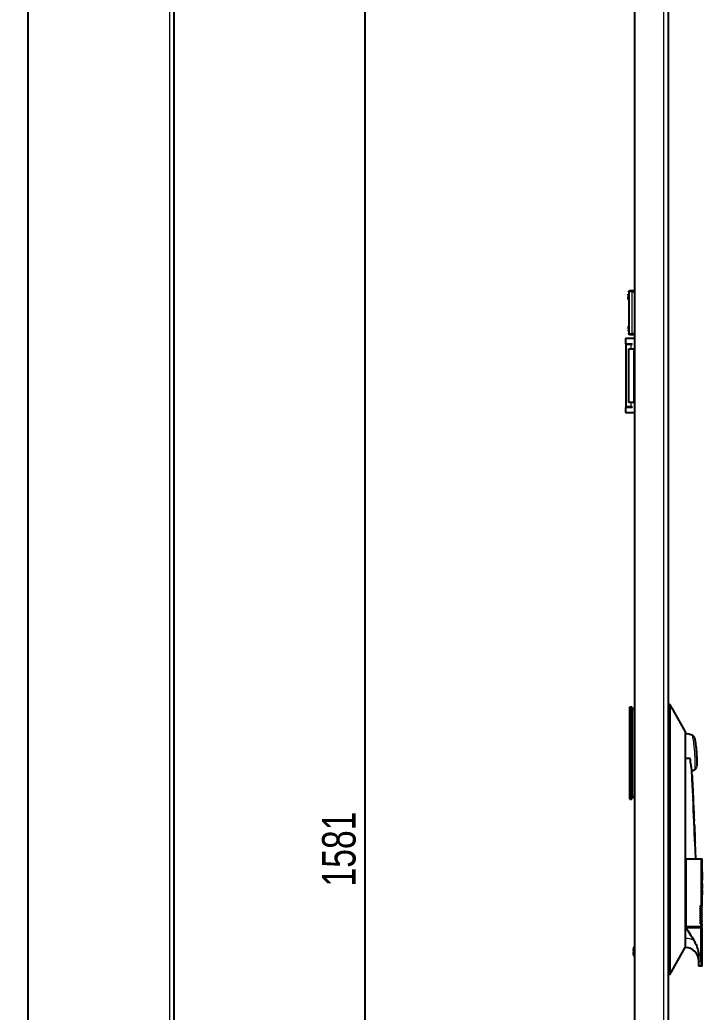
# Model space of a CAD drawing. Header units: millimetres. Extents: x -591 to 1706, y -1269 to 978.
# Drawn here: x 131 to 537, y -205 to 387 of the extents above; entities that cross this region are included whole.
import ezdxf

# ---------------------------------------------------------------- set-up
doc = ezdxf.new("R2010")
doc.units = ezdxf.units.MM
doc.layers.add('FORMAT', color=7, linetype='Continuous')
doc.styles.add('SLDTEXTSTYLE0', font='TXT', dxfattribs={"width": 0.75})
doc.dimstyles.new('SLDDIMSTYLE0', dxfattribs={"dimtxt": 20, "dimasz": 10, "dimexe": 0, "dimexo": 0.0625, "dimgap": 5, "dimtad": 2, "dimdec": 1, "dimrnd": 1e-09, "dimzin": 12, "dimdsep": 46, "dimtxsty": 'SLDTEXTSTYLE0', "dimsah": 1, "dimcen": 0.09, "dimadec": 0, "dimazin": 3, "dimtfac": 1, "dimtofl": 0, "dimtmove": 0, "dimatfit": 3, "dimfxl": 0, "dimfrac": 2, "dimtolj": 1, "dimtzin": 12, "dimarcsym": 0})

# ---------------------------------------------------------------- blocks, each defined once
blk = doc.blocks.new('_D_3')
at = {"layer": 'FORMAT'}
for p, q in [((130.62, 690.36), (337.62, 690.36)), ((336.62, -890.64), (336.62, 690.36)), ((130.62, -890.64), (337.62, -890.64))]:
    blk.add_line(p, q, dxfattribs=at)
for points in [[(336.62, 690.36), (335.08, 680.36), (338.15, 680.36)], [(336.62, -890.64), (338.15, -880.64), (335.08, -880.64)]]:
    blk.add_solid(points, dxfattribs=at)
at = {"layer": 'FORMAT', "insert": (310.83, -129.7), "char_height": 20, "attachment_point": 1, "rotation": 90, "style": 'SLDTEXTSTYLE0'}
blk.add_mtext('1581', dxfattribs=at)

msp = doc.modelspace()

# ---------------------------------------------------------------- linework, layer by layer
at = {"color": 7, "linetype": 'Continuous', "lineweight": 25}
for p, q in [((222.61, -977.64), (222.61, 777.36)), ((497.27, -977.64), (497.27, 777.36)), ((517.27, 774.76), (517.27, -24.15)), ((135.61, -885.64), (135.61, 685.36)), ((493.67, 224.86), (493.67, 199.86)), ((497.27, 225.36), (495.67, 225.36)), ((491.72, 196.36), (491.72, 194.36)), ((497.27, 196.86), (492.22, 196.86)), ((495.67, 199.36), (497.27, 199.36)), ((492.22, 193.86), (495.72, 193.86)), ((492.22, 193.86), (492.22, 193.56)), ((492.22, 156.16), (492.22, 193.56)), ((492.22, 193.56), (495.22, 193.56)), ((493.77, 190.86), (496.77, 190.86)), ((493.77, 158.86), (493.77, 190.86)), ((494.72, 193.86), (494.72, 193.56)), ((495.22, 193.56), (495.72, 193.56)), ((495.72, 193.56), (495.72, 193.86)), ((497.27, 190.86), (496.77, 190.86)), ((491.72, 155.36), (491.72, 153.36)), ((495.22, 156.16), (492.22, 156.16)), ((492.22, 156.16), (492.22, 155.86)), ((495.72, 155.86), (492.22, 155.86)), ((496.77, 158.86), (493.77, 158.86)), ((494.72, 156.16), (494.72, 155.86)), ((495.72, 156.16), (495.22, 156.16)), ((495.72, 155.86), (495.72, 156.16)), ((496.77, 158.86), (497.27, 158.86)), ((492.22, 152.86), (497.27, 152.86)), ((494.37, -24.64), (494.37, -22.64)), ((494.37, -22.64), (495.27, -22.64)), ((495.67, -23.04), (495.67, -24.64)), ((495.67, -23.44), (497.27, -23.44)), ((518.27, -21.14), (517.27, -21.14)), ((527.27, -37.14), (519.35, -23.06)), ((494.37, -75.64), (494.37, -24.64)), ((495.67, -24.64), (495.67, -75.64)), ((517.27, -24.15), (517.27, -26.64)), ((517.27, -26.64), (517.27, -176.64)), ((518.27, -26.64), (518.27, -176.64)), ((527.27, -37.14), (527.27, -42.61)), ((527.27, -42.61), (527.27, -50.14)), ((527.27, -50.14), (527.27, -153.14)), ((534.21, -58.21), (534.22, -58.02)), ((531.79, -69.82), (531.39, -60.63)), ((531.51, -63.84), (531.46, -63.47)), ((531.52, -63.84), (531.47, -63.47)), ((531.47, -63.47), (531.59, -66.63)), ((531.52, -64.14), (531.51, -63.84)), ((531.52, -63.84), (531.51, -63.84)), ((531.53, -64.14), (531.52, -63.84)), ((531.53, -64.14), (531.52, -64.14)), ((531.88, -71.9), (531.78, -69.82)), ((531.79, -69.83), (531.78, -69.83)), ((494.37, -77.64), (494.37, -75.64)), ((495.67, -75.64), (495.67, -77.24)), ((497.27, -76.84), (495.67, -76.84)), ((532.06, -75.81), (531.83, -72.02)), ((532.04, -75.42), (531.9, -72.32)), ((531.9, -73.71), (532.14, -77.7)), ((532.03, -75.42), (532.06, -75.81)), ((532.1, -77.07), (532.05, -75.81)), ((532.06, -75.81), (532.05, -75.81)), ((494.37, -77.64), (495.27, -77.64)), ((532.08, -77.7), (532.07, -77.7)), ((532.14, -77.7), (532.08, -77.7)), ((532.23, -79.93), (532.13, -77.7)), ((532.17, -79.93), (532.17, -79.92)), ((532.17, -79.93), (532.17, -79.93)), ((532.29, -81.19), (532.24, -79.92)), ((532.28, -81.2), (532.28, -81.19)), ((532.39, -83.65), (532.3, -81.51)), ((532.4, -83.65), (532.39, -83.65)), ((532.6, -88.2), (532.4, -83.62)), ((532.45, -85.67), (532.49, -86.64)), ((532.46, -85.67), (532.5, -86.64)), ((532.57, -88.2), (532.56, -88.2)), ((532.69, -90.56), (532.59, -88.19)), ((532.64, -90.56), (532.64, -90.56)), ((532.81, -93.03), (532.7, -90.56)), ((532.76, -92.27), (532.77, -92.27)), ((532.77, -92.27), (532.78, -92.27)), ((532.8, -92.79), (532.79, -92.65)), ((532.82, -93.19), (532.8, -92.91)), ((532.84, -94.5), (532.82, -94.5)), ((532.85, -94.5), (532.83, -94.5)), ((532.89, -94.96), (532.84, -93.72)), ((532.87, -95.29), (532.84, -94.5)), ((532.88, -95.29), (532.85, -94.5)), ((532.87, -94.47), (532.92, -95.57)), ((532.86, -95.29), (532.85, -95.29)), ((532.86, -95.29), (532.88, -95.29)), ((532.91, -95.27), (532.89, -94.96)), ((532.95, -96.17), (532.91, -95.38)), ((533, -97.41), (532.95, -96.17)), ((533.04, -98.21), (533.02, -97.94)), ((533.05, -98.46), (533.04, -98.33)), ((533.18, -101.53), (533.06, -98.86)), ((533.06, -98.93), (533.06, -98.93)), ((533.07, -98.93), (533.07, -98.93)), ((533.18, -102.99), (533.12, -101.55)), ((533.14, -101.53), (533.13, -101.53)), ((533.26, -103.64), (533.17, -101.53)), ((533.69, -113.14), (533.27, -103.64)), ((527.27, -113.14), (527.48, -113.14)), ((527.48, -113.14), (527.72, -113.14)), ((527.72, -113.14), (527.72, -153.64)), ((527.72, -113.14), (536.83, -113.14)), ((536.83, -113.14), (536.83, -141.14)), ((536.83, -113.14), (537.48, -113.14)), ((537.23, -118.14), (537.48, -118.14)), ((537.23, -118.14), (537.23, -127.9)), ((537.47, -120.1), (537.47, -118.14)), ((537.48, -118.14), (537.48, -113.14)), ((537.35, -120.1), (537.35, -125.95)), ((537.36, -120.1), (537.35, -120.1)), ((537.36, -120.1), (537.36, -125.95)), ((537.36, -120.1), (537.48, -120.1)), ((537.48, -121.07), (537.41, -121.07)), ((537.41, -121.07), (537.41, -125.95)), ((537.46, -123.02), (537.46, -125.95)), ((537.47, -123.02), (537.46, -123.02)), ((537.47, -123.02), (537.47, -121.07)), ((537.47, -123.02), (537.47, -125.95)), ((537.47, -123.02), (537.48, -123.02)), ((537.48, -121.07), (537.48, -120.1)), ((537.48, -125.95), (537.48, -123.02)), ((537.41, -127.9), (537.23, -127.9)), ((537.36, -125.95), (537.35, -125.95)), ((537.41, -125.95), (537.36, -125.95)), ((537.41, -127.9), (537.41, -130.83)), ((537.47, -125.95), (537.46, -125.95)), ((537.46, -127.9), (537.46, -128.88)), ((537.47, -127.9), (537.46, -127.9)), ((537.47, -128.88), (537.46, -128.88)), ((537.47, -127.9), (537.47, -125.95)), ((537.48, -125.95), (537.47, -125.95)), ((537.47, -127.9), (537.47, -128.88)), ((537.47, -127.9), (537.48, -127.9)), ((537.47, -130.83), (537.47, -128.88)), ((537.48, -128.88), (537.47, -128.88)), ((537.48, -128.88), (537.48, -127.9)), ((537.37, -131.71), (537.23, -131.71)), ((537.23, -131.71), (537.23, -134.68)), ((537.23, -134.68), (537.3, -134.68)), ((537.29, -132.2), (537.29, -133)), ((537.3, -132.2), (537.29, -132.2)), ((537.3, -133), (537.29, -133)), ((537.29, -133.5), (537.29, -134.68)), ((537.3, -133.5), (537.29, -133.5)), ((537.3, -132.2), (537.3, -133)), ((537.3, -132.2), (537.36, -132.2)), ((537.36, -133), (537.3, -133)), ((537.3, -133.5), (537.3, -134.68)), ((537.3, -133.5), (537.35, -133.5)), ((537.38, -134.68), (537.4, -134.68)), ((537.4, -133.24), (537.39, -133.24)), ((537.39, -134.68), (537.43, -134.68)), ((537.48, -130.83), (537.41, -130.83)), ((537.43, -132.54), (537.42, -132.54)), ((537.43, -133.88), (537.42, -133.88)), ((537.42, -134.24), (537.42, -134.25)), ((537.43, -134.24), (537.42, -134.24)), ((537.43, -134.25), (537.42, -134.25)), ((537.42, -134.58), (537.42, -134.68)), ((537.43, -134.58), (537.42, -134.58)), ((537.43, -134.24), (537.43, -134.25)), ((537.43, -134.58), (537.43, -134.68)), ((537.47, -131.71), (537.44, -134.68)), ((537.44, -134.68), (537.47, -134.68)), ((537.46, -133.57), (537.47, -132.3)), ((537.47, -133.57), (537.46, -133.57)), ((537.46, -134.68), (537.46, -134.07)), ((537.47, -134.07), (537.46, -134.07)), ((537.48, -131.71), (537.47, -131.71)), ((537.48, -132.3), (537.47, -132.3)), ((537.47, -133.57), (537.48, -132.3)), ((537.47, -134.07), (537.47, -133.25)), ((537.47, -133.57), (537.48, -133.57)), ((537.47, -134.07), (537.48, -134.07)), ((537.47, -134.68), (537.47, -134.07)), ((537.48, -131.71), (537.48, -130.83)), ((537.48, -132.33), (537.48, -131.71)), ((537.48, -132.3), (537.48, -133.57)), ((537.48, -141.14), (537.48, -134.07)), ((536.29, -141.24), (536.72, -141.24)), ((537.38, -141.24), (536.72, -141.24)), ((537.48, -142.54), (536.98, -141.24)), ((536.29, -142.64), (536.72, -142.64)), ((536.29, -144.04), (536.72, -144.04)), ((536.29, -145.44), (536.72, -145.44)), ((536.29, -146.84), (536.72, -146.84)), ((537.38, -142.64), (536.72, -142.64)), ((537.38, -144.04), (536.72, -144.04)), ((537.38, -145.44), (536.72, -145.44)), ((537.38, -146.84), (536.72, -146.84)), ((537.48, -142.54), (536.83, -142.54)), ((537.48, -143.94), (536.83, -143.94)), ((537.48, -145.34), (536.83, -145.34)), ((537.48, -146.74), (536.83, -146.74)), ((537.48, -143.94), (536.98, -142.64)), ((537.48, -145.34), (536.98, -144.04)), ((537.48, -146.74), (536.98, -145.44)), ((537.48, -148.14), (536.98, -146.84)), ((527.27, -153.14), (527.27, -154.14)), ((527.27, -153.64), (527.48, -153.64)), ((527.48, -153.64), (527.72, -153.64)), ((527.72, -153.64), (536.83, -153.64)), ((535.48, -154.14), (535.46, -153.64)), ((536.29, -148.24), (536.72, -148.24)), ((536.29, -149.64), (536.72, -149.64)), ((536.29, -151.04), (536.72, -151.04)), ((537.38, -148.24), (536.72, -148.24)), ((537.38, -149.64), (536.72, -149.64)), ((537.38, -151.04), (536.72, -151.04)), ((537.48, -148.14), (536.83, -148.14)), ((537.48, -149.54), (536.83, -149.54)), ((537.48, -150.94), (536.83, -150.94)), ((537.48, -152.34), (536.83, -152.34)), ((536.83, -152.35), (536.83, -153.64)), ((536.83, -153.64), (537.48, -153.64)), ((537.48, -149.54), (536.98, -148.24)), ((537.48, -150.94), (536.98, -149.64)), ((537.48, -152.34), (536.98, -151.04)), ((537.48, -153.64), (537.48, -152.34)), ((527.48, -154.14), (527.27, -154.14)), ((527.48, -154.14), (527.72, -154.14)), ((527.72, -154.14), (536.83, -154.14)), ((536.83, -174.14), (536.83, -154.14)), ((536.83, -154.14), (537.48, -154.14)), ((537.48, -177.14), (537.48, -154.14)), ((527.27, -160.67), (527.27, -166.14)), ((496.25, -167.86), (496.56, -167.95)), ((496.56, -169.04), (496.25, -169.12)), ((496.56, -166.5), (496.56, -166.57)), ((496.56, -167.95), (496.56, -169.04)), ((496.56, -170.41), (496.56, -170.49)), ((519.35, -180.23), (527.27, -166.14)), ((527.27, -166.14), (527.48, -166.14)), ((535.48, -174.14), (535.48, -171.06)), ((517.27, -176.64), (517.27, -179.14)), ((537.2, -177.14), (535.48, -177.14)), ((537.48, -177.14), (537.2, -177.14)), ((517.27, -179.14), (517.27, -975.04)), ((518.27, -182.14), (517.27, -182.14))]:
    msp.add_line(p, q, dxfattribs=at)
at = {"color": 8, "linetype": 'Continuous', "lineweight": 18}
for p, q in [((514.67, -977.64), (514.67, 777.36)), ((220.01, -975.04), (220.01, 774.76)), ((495.67, 224.86), (497.27, 224.86)), ((495.67, 199.86), (495.67, 224.86)), ((497.27, 199.86), (495.67, 199.86)), ((495.22, 193.56), (495.22, 193.86)), ((495.22, 190.86), (495.22, 193.56)), ((496.77, 158.86), (496.77, 190.86)), ((495.22, 156.16), (495.22, 158.86)), ((495.22, 155.86), (495.22, 156.16)), ((495.27, -24.64), (495.27, -22.64)), ((494.37, -24.64), (495.27, -24.64)), ((495.27, -24.64), (495.67, -24.64)), ((495.27, -75.64), (495.27, -24.64)), ((497.27, -24.44), (495.67, -24.44)), ((518.27, -26.64), (517.27, -26.64)), ((494.37, -75.64), (495.27, -75.64)), ((495.27, -77.64), (495.27, -75.64)), ((495.27, -75.64), (495.67, -75.64)), ((495.67, -75.84), (497.27, -75.84)), ((532.46, -85.67), (532.45, -85.67)), ((532.5, -86.64), (532.49, -86.64)), ((527.48, -113.14), (527.48, -153.64)), ((536.83, -141.14), (537.48, -141.14)), ((527.48, -160.67), (527.27, -160.67)), ((527.48, -166.14), (527.48, -160.67)), ((518.27, -176.64), (517.27, -176.64)), ((535.48, -174.14), (536.83, -174.14))]:
    msp.add_line(p, q, dxfattribs=at)
at = {"color": 7, "linetype": 'Continuous', "lineweight": 25, "flags": 128}
for points in [[(531.83, -72.02), (531.87, -72.97), (531.9, -73.71)], [(532.08, -77.7), (532.13, -78.95), (532.17, -79.93)], [(532.45, -86.33), (532.56, -88.7), (532.64, -90.56)], [(532.49, -86.64), (532.53, -87.51), (532.56, -88.2)], [(532.5, -86.64), (532.54, -87.51), (532.57, -88.2)], [(532.84, -95.15), (533.03, -99.54), (533.18, -102.99)], [(533.13, -101.53), (532.97, -98.03), (532.85, -95.29)], [(533.14, -101.53), (532.98, -98.03), (532.86, -95.29)], [(537.39, -133.98), (537.39, -134.15), (537.39, -134.29)], [(537.42, -134.24), (537.42, -134.04), (537.42, -133.88)], [(537.43, -134.24), (537.43, -134.04), (537.43, -133.88)]]:
    msp.add_lwpolyline(points, dxfattribs=at)
at = {"color": 7, "linetype": 'Continuous', "lineweight": 25}
for centre, radius, start, end in [((492.22, 196.36), 0.5, 90, 180), ((492.22, 194.36), 0.5, 180, 270), ((492.22, 155.36), 0.5, 90, 180), ((492.22, 153.36), 0.5, 180, 270), ((495.27, -23.04), 0.4, 0, 90), ((527.27, -50.14), 11.4, 66.37549, 90), ((527.27, -50.14), 11.4, 291.36213, 301.71629), ((495.27, -77.24), 0.4, 270, 0), ((537.38, -141.14), 0.1, 270, 0), ((537.38, -142.54), 0.1, 270, 0), ((537.38, -143.94), 0.1, 270, 0), ((537.38, -145.34), 0.1, 270, 0), ((537.38, -146.74), 0.1, 270, 0), ((537.38, -148.14), 0.1, 270, 0), ((537.38, -149.54), 0.1, 270, 0), ((537.38, -150.94), 0.1, 270, 0), ((501.52, -168.49), 5.35, 142.60007, 158.09132), ((501.66, -168.49), 5.45, 159.42245, 173.41237), ((501.66, -168.5), 5.45, 186.58763, 200.57755), ((501.52, -168.49), 5.35, 201.90868, 217.39993), ((527.48, -174.14), 8, 0, 90)]:
    msp.add_arc(centre, radius, start, end, dxfattribs=at)
at = {"color": 8, "linetype": 'Continuous', "lineweight": 18}
msp.add_arc((527.63, -172.74), 12.07, 66.28954, 90.71323, dxfattribs=at)
at = {"color": 7, "linetype": 'Continuous', "lineweight": 25}
for points in [[(493.67, 224.86), (493.68, 224.92), (493.69, 225.05), (493.81, 225.22), (493.98, 225.33), (494.11, 225.35), (494.17, 225.36)], [(495.67, 225.36), (495.48, 225.36), (495.08, 225.36), (494.59, 225.36), (494.24, 225.36), (494.19, 225.36), (494.17, 225.36)], [(494.17, 199.36), (494.11, 199.36), (493.98, 199.38), (493.81, 199.49), (493.69, 199.66), (493.68, 199.79), (493.67, 199.86)], [(494.17, 199.36), (494.19, 199.36), (494.24, 199.36), (494.59, 199.36), (495.08, 199.36), (495.48, 199.36), (495.67, 199.36)]]:
    msp.add_open_spline(points, degree=3, dxfattribs=at)
at = {"color": 8, "linetype": 'Continuous', "lineweight": 18}
for points in [[(495.67, 224.86), (495.41, 224.86), (494.89, 224.86), (494.23, 224.86), (493.76, 224.86), (493.7, 224.86), (493.67, 224.86)], [(495.67, 225.36), (495.67, 225.35), (495.67, 225.33), (495.67, 225.22), (495.67, 225.05), (495.67, 224.92), (495.67, 224.86)], [(493.67, 199.86), (493.7, 199.86), (493.76, 199.86), (494.23, 199.86), (494.89, 199.86), (495.41, 199.86), (495.67, 199.86)], [(495.67, 199.86), (495.67, 199.79), (495.67, 199.66), (495.67, 199.49), (495.67, 199.38), (495.67, 199.36), (495.67, 199.36)]]:
    msp.add_open_spline(points, degree=3, dxfattribs=at)
at = {"color": 7, "linetype": 'Continuous', "lineweight": 25}
for points, knots in [([(493.37, 222.86), (493.37, 222.91), (493.37, 223), (493.37, 223.09), (493.37, 223.18), (493.37, 223.31), (493.37, 223.34), (493.37, 223.36)], [0, 0, 0, 0, 0.1246927, 0.1871822, 0.2497734, 0.5000394, 1, 1, 1, 1]), ([(493.37, 222.65), (493.37, 222.65), (493.37, 222.65), (493.37, 222.66), (493.37, 222.68), (493.37, 222.7), (493.37, 222.74), (493.37, 222.78), (493.37, 222.82), (493.37, 222.85), (493.37, 222.86)], [0, 0, 0, 0, 0.128825, 0.180169, 0.243397, 0.36986, 0.499864, 0.749649, 0.843476, 1, 1, 1, 1]), ([(493.37, 221.14), (493.37, 221.22), (493.37, 221.38), (493.37, 221.59), (493.37, 221.77), (493.37, 221.94), (493.37, 222.04), (493.37, 222.06), (493.37, 222.06)], [0, 0, 0, 0, 0.125049, 0.249886, 0.370856, 0.49982, 0.749609, 1, 1, 1, 1]), ([(493.37, 220.3), (493.37, 220.3), (493.37, 220.32), (493.37, 220.4), (493.37, 220.5), (493.37, 220.63), (493.37, 220.84), (493.37, 221.02), (493.37, 221.14)], [0, 0, 0, 0, 0.25007, 0.379181, 0.500499, 0.62417, 0.750842, 1, 1, 1, 1]), ([(493.37, 204.41), (493.37, 204.41), (493.37, 204.4), (493.37, 204.31), (493.37, 204.21), (493.37, 204.08), (493.37, 203.87), (493.37, 203.69), (493.37, 203.57)], [0, 0, 0, 0, 0.25007, 0.379559, 0.500499, 0.624556, 0.750843, 1, 1, 1, 1]), ([(493.37, 203.57), (493.37, 203.53), (493.37, 203.45), (493.37, 203.3), (493.37, 203.12), (493.37, 202.94), (493.37, 202.77), (493.37, 202.67), (493.37, 202.66), (493.37, 202.65)], [0, 0, 0, 0, 0.062637, 0.125278, 0.250072, 0.374841, 0.499994, 0.749696, 1, 1, 1, 1]), ([(493.37, 202.06), (493.37, 202.06), (493.37, 202.06), (493.37, 202.05), (493.37, 202.03), (493.37, 202.01), (493.37, 201.95), (493.37, 201.9), (493.37, 201.85)], [0, 0, 0, 0, 0.13107, 0.182437, 0.243796, 0.371388, 0.500442, 1, 1, 1, 1]), ([(493.37, 201.85), (493.37, 201.83), (493.37, 201.77), (493.37, 201.69), (493.37, 201.63), (493.37, 201.54), (493.37, 201.41), (493.37, 201.38), (493.37, 201.36)], [0, 0, 0, 0, 0.062686, 0.125173, 0.187628, 0.250185, 0.500314, 1, 1, 1, 1]), ([(518.27, -21.14), (518.27, -21.2), (518.27, -21.33), (518.27, -22.27), (518.27, -23.67), (518.27, -25.22), (518.27, -26.24), (518.27, -26.64)], [0, 0, 0, 0, 0.214694, 0.429388, 0.644082, 0.858775, 1, 1, 1, 1]), ([(519.35, -23.06), (519.16, -22.76), (518.8, -22.18), (518.45, -21.47), (518.28, -21.14)], [0, 0, 0, 0, 0.525323, 1, 1, 1, 1]), ([(532.9, -40.91), (532.88, -40.84), (532.82, -40.67), (532.64, -40.36), (532.33, -39.98), (532.02, -39.81), (531.85, -39.72)], [0, 0, 0, 0, 0.124152, 0.341643, 0.649974, 1, 1, 1, 1]), ([(532.98, -41.25), (532.97, -41.22), (532.96, -41.13), (533.05, -41.63), (533.25, -42.82), (533.59, -45.05), (533.9, -47.8), (534.14, -50.75), (534.25, -53.54), (534.27, -55.86), (534.24, -57.49), (534.21, -58.15), (534.21, -58.19), (534.21, -58.21)], [0, 0, 0, 0, 0.030403, 0.098769, 0.206023, 0.316924, 0.429796, 0.54227, 0.652144, 0.75822, 0.860909, 0.962167, 1, 1, 1, 1]), ([(531.37, -60.63), (531.37, -60.63), (531.38, -60.66), (531.13, -59.3), (530.81, -57.1), (530.52, -55.03), (530.45, -53.81), (530.21, -53.43), (530.14, -53.38), (530.08, -53.36), (529.95, -53.38), (529.51, -53.45), (528.58, -53.47), (527.77, -53.27), (527.29, -53.14)], [0, 0, 0, 0, 0.142012, 0.367407, 0.591524, 0.739403, 0.813293, 0.820175, 0.825597, 0.829287, 0.833027, 0.848744, 0.911869, 1, 1, 1, 1]), ([(533.27, -59.82), (533.35, -59.77), (533.57, -59.64), (533.82, -59.35), (534.03, -59.01), (534.13, -58.73), (534.17, -58.56), (534.18, -58.5)], [0, 0, 0, 0, 0.1747015, 0.4583416, 0.6963812, 0.8885007, 1, 1, 1, 1]), ([(531.62, -66.57), (531.6, -66.13), (531.56, -65.25), (531.54, -64.51), (531.53, -64.14)], [0, 0, 0, 0, 0.500963, 1, 1, 1, 1]), ([(531.59, -66.63), (531.62, -67.22), (531.67, -68.4), (531.76, -70.1), (531.84, -71.42), (531.89, -72.07), (531.9, -72.3), (531.9, -72.32), (531.9, -72.33)], [0, 0, 0, 0, 0.250282, 0.499393, 0.748791, 0.874699, 0.937286, 1, 1, 1, 1]), ([(531.79, -69.83), (531.79, -69.81), (531.79, -69.78), (531.78, -69.52), (531.75, -69.16), (531.72, -68.57), (531.67, -67.7), (531.63, -66.94), (531.62, -66.57)], [0, 0, 0, 0, 0.124416, 0.248357, 0.373982, 0.500169, 0.7494, 1, 1, 1, 1]), ([(532.29, -81.22), (532.29, -81.18), (532.29, -81.1), (532.29, -81.43), (532.3, -82.02), (532.32, -82.54), (532.32, -82.8)], [0, 0, 0, 0, 0.248736, 0.498686, 0.748107, 1, 1, 1, 1]), ([(532.32, -82.8), (532.33, -83.07), (532.35, -83.62), (532.39, -84.82), (532.43, -85.73), (532.45, -86.33)], [0, 0, 0, 0, 0.249362, 0.499672, 1, 1, 1, 1]), ([(532.39, -83.65), (532.39, -83.65), (532.39, -83.67), (532.39, -83.85), (532.39, -84.09), (532.4, -84.44), (532.42, -84.97), (532.44, -85.39), (532.45, -85.67)], [0, 0, 0, 0, 0.249432, 0.37514, 0.499356, 0.623458, 0.749245, 1, 1, 1, 1]), ([(532.4, -83.65), (532.4, -83.65), (532.4, -83.67), (532.4, -83.85), (532.4, -84.09), (532.41, -84.44), (532.43, -84.97), (532.45, -85.39), (532.46, -85.67)], [0, 0, 0, 0, 0.249432, 0.37514, 0.499356, 0.623458, 0.749245, 1, 1, 1, 1]), ([(532.79, -92.65), (532.79, -92.71), (532.8, -92.83), (532.81, -93.25), (532.83, -93.88), (532.86, -94.71), (532.89, -95.28), (532.9, -95.57)], [0, 0, 0, 0, 0.1246, 0.248977, 0.500405, 0.749333, 1, 1, 1, 1]), ([(532.91, -95.57), (532.89, -95.05), (532.86, -94.27), (532.82, -93.31), (532.81, -92.96), (532.8, -92.79)], [0, 0, 0, 0, 0.4989654, 0.749922, 1, 1, 1, 1]), ([(532.92, -95.57), (532.9, -95.14), (532.87, -94.51), (532.84, -93.71), (532.82, -93.37), (532.82, -93.19)], [0, 0, 0, 0, 0.50146, 0.750257, 1, 1, 1, 1]), ([(532.83, -94.5), (532.83, -94.51), (532.83, -94.53), (532.83, -94.68), (532.83, -94.85), (532.83, -95.02), (532.84, -95.1), (532.84, -95.15)], [0, 0, 0, 0, 0.249445, 0.498999, 0.74851, 0.873859, 1, 1, 1, 1]), ([(532.9, -95.57), (532.91, -95.85), (532.94, -96.41), (532.98, -97.22), (533.01, -97.85), (533.04, -98.26), (533.04, -98.4), (533.05, -98.46)], [0, 0, 0, 0, 0.2487307, 0.4973773, 0.750528, 0.8752331, 1, 1, 1, 1]), ([(533.04, -98.33), (533.03, -98.15), (533.02, -97.81), (532.97, -96.85), (532.93, -96.08), (532.91, -95.57)], [0, 0, 0, 0, 0.249575, 0.500842, 1, 1, 1, 1]), ([(532.92, -95.57), (532.94, -95.95), (532.96, -96.42), (532.98, -96.84), (532.98, -96.93)], [0, 0, 0, 0, 0.802786, 1, 1, 1, 1]), ([(533.02, -97.94), (533.02, -97.76), (533, -97.42), (532.97, -96.62), (532.94, -95.99), (532.92, -95.57)], [0, 0, 0, 0, 0.250895, 0.500775, 1, 1, 1, 1]), ([(533.05, -98.5), (533.05, -98.56), (533.06, -98.75), (533.06, -98.86), (533.07, -98.93)], [0, 0, 0, 0, 0.3349706, 1, 1, 1, 1]), ([(533.18, -102.99), (533.18, -103.04), (533.19, -103.12), (533.2, -103.29), (533.21, -103.47), (533.22, -103.61), (533.23, -103.63), (533.23, -103.64)], [0, 0, 0, 0, 0.125388, 0.250591, 0.500192, 0.749805, 1, 1, 1, 1]), ([(537.35, -133.5), (537.36, -133.5), (537.37, -133.5), (537.38, -133.56), (537.38, -133.63), (537.39, -133.73), (537.39, -133.85), (537.39, -133.94), (537.39, -133.98)], [0, 0, 0, 0, 0.362307, 0.499762, 0.603895, 0.707751, 0.888159, 1, 1, 1, 1]), ([(537.42, -132.54), (537.42, -132.46), (537.42, -132.31), (537.42, -132.1), (537.41, -131.94), (537.39, -131.73), (537.37, -131.72), (537.36, -131.71)], [0, 0, 0, 0, 0.125885, 0.250002, 0.375256, 0.501237, 1, 1, 1, 1]), ([(537.36, -132.2), (537.37, -132.21), (537.38, -132.21), (537.39, -132.32), (537.39, -132.41), (537.39, -132.5), (537.39, -132.57), (537.39, -132.6)], [0, 0, 0, 0, 0.464779, 0.639498, 0.766783, 0.894486, 1, 1, 1, 1]), ([(537.39, -132.6), (537.39, -132.64), (537.39, -132.72), (537.39, -132.82), (537.39, -132.91), (537.38, -132.99), (537.37, -133), (537.36, -133)], [0, 0, 0, 0, 0.144848, 0.259554, 0.374146, 0.548842, 1, 1, 1, 1]), ([(537.43, -132.54), (537.43, -132.45), (537.43, -132.29), (537.42, -132.08), (537.42, -131.91), (537.4, -131.73), (537.38, -131.71), (537.37, -131.71)], [0, 0, 0, 0, 0.149141, 0.264134, 0.378852, 0.560232, 1, 1, 1, 1]), ([(537.39, -133.24), (537.4, -133.21), (537.41, -133.17), (537.41, -133.05), (537.42, -132.91), (537.42, -132.76), (537.42, -132.63), (537.42, -132.54)], [0, 0, 0, 0, 0.249783, 0.499064, 0.624235, 0.749653, 1, 1, 1, 1]), ([(537.42, -133.88), (537.42, -133.81), (537.41, -133.69), (537.41, -133.55), (537.41, -133.45), (537.41, -133.37), (537.4, -133.29), (537.4, -133.26), (537.39, -133.24)], [0, 0, 0, 0, 0.250367, 0.375745, 0.500635, 0.625633, 0.750126, 1, 1, 1, 1]), ([(537.39, -134.29), (537.39, -134.33), (537.39, -134.4), (537.39, -134.52), (537.39, -134.62), (537.39, -134.67), (537.39, -134.68)], [0, 0, 0, 0, 0.2561394, 0.5126978, 0.9190221, 1, 1, 1, 1]), ([(537.4, -133.24), (537.41, -133.2), (537.42, -133.15), (537.42, -132.98), (537.43, -132.79), (537.43, -132.64), (537.43, -132.55), (537.43, -132.54)], [0, 0, 0, 0, 0.331473, 0.546481, 0.762526, 0.960277, 1, 1, 1, 1]), ([(537.43, -133.88), (537.43, -133.78), (537.42, -133.62), (537.42, -133.43), (537.41, -133.3), (537.41, -133.26), (537.4, -133.24)], [0, 0, 0, 0, 0.336422, 0.52346, 0.710673, 1, 1, 1, 1]), ([(537.42, -134.58), (537.42, -134.58), (537.42, -134.56), (537.42, -134.52), (537.42, -134.42), (537.42, -134.32), (537.42, -134.25)], [0, 0, 0, 0, 0.1253633, 0.2500316, 0.4996752, 1, 1, 1, 1]), ([(537.43, -134.58), (537.43, -134.57), (537.43, -134.55), (537.43, -134.47), (537.43, -134.37), (537.43, -134.29), (537.43, -134.25)], [0, 0, 0, 0, 0.20263, 0.420406, 0.728008, 1, 1, 1, 1]), ([(536.82, -142.54), (536.73, -142.33), (536.6, -142), (536.42, -141.57), (536.33, -141.35), (536.29, -141.24)], [0, 0, 0, 0, 0.499993, 0.749996, 1, 1, 1, 1]), ([(536.72, -141.24), (536.73, -141.24), (536.76, -141.24), (536.8, -141.21), (536.82, -141.18), (536.82, -141.16), (536.83, -141.15), (536.83, -141.14)], [0, 0, 0, 0, 0.295691, 0.568687, 0.759853, 0.951912, 1, 1, 1, 1]), ([(536.82, -143.94), (536.73, -143.73), (536.6, -143.4), (536.42, -142.97), (536.33, -142.75), (536.29, -142.64)], [0, 0, 0, 0, 0.499993, 0.749996, 1, 1, 1, 1]), ([(536.82, -145.34), (536.73, -145.13), (536.6, -144.8), (536.42, -144.37), (536.33, -144.15), (536.29, -144.04)], [0, 0, 0, 0, 0.499993, 0.749996, 1, 1, 1, 1]), ([(536.82, -146.74), (536.73, -146.53), (536.6, -146.2), (536.42, -145.77), (536.33, -145.55), (536.29, -145.44)], [0, 0, 0, 0, 0.499993, 0.749996, 1, 1, 1, 1]), ([(536.82, -148.14), (536.73, -147.93), (536.6, -147.6), (536.42, -147.17), (536.33, -146.95), (536.29, -146.84)], [0, 0, 0, 0, 0.4999933, 0.7499958, 1, 1, 1, 1]), ([(536.72, -142.64), (536.73, -142.64), (536.76, -142.64), (536.8, -142.61), (536.82, -142.58), (536.82, -142.56), (536.83, -142.55), (536.83, -142.54)], [0, 0, 0, 0, 0.295691, 0.568687, 0.759853, 0.951912, 1, 1, 1, 1]), ([(536.72, -144.04), (536.73, -144.04), (536.76, -144.04), (536.8, -144.01), (536.82, -143.98), (536.82, -143.96), (536.83, -143.95), (536.83, -143.94)], [0, 0, 0, 0, 0.2956914, 0.5686867, 0.7598531, 0.9519121, 1, 1, 1, 1]), ([(536.72, -145.44), (536.73, -145.44), (536.76, -145.44), (536.8, -145.41), (536.82, -145.38), (536.82, -145.36), (536.83, -145.35), (536.83, -145.34)], [0, 0, 0, 0, 0.2956914, 0.5686867, 0.7598531, 0.9519121, 1, 1, 1, 1]), ([(536.72, -146.84), (536.73, -146.84), (536.76, -146.84), (536.8, -146.81), (536.82, -146.78), (536.82, -146.76), (536.83, -146.75), (536.83, -146.74)], [0, 0, 0, 0, 0.295691, 0.568687, 0.759853, 0.951912, 1, 1, 1, 1]), ([(536.82, -149.54), (536.73, -149.33), (536.6, -149), (536.42, -148.57), (536.33, -148.35), (536.29, -148.24)], [0, 0, 0, 0, 0.499993, 0.749996, 1, 1, 1, 1]), ([(536.82, -150.94), (536.73, -150.73), (536.6, -150.4), (536.42, -149.97), (536.33, -149.75), (536.29, -149.64)], [0, 0, 0, 0, 0.499993, 0.749996, 1, 1, 1, 1]), ([(536.82, -152.34), (536.73, -152.13), (536.6, -151.8), (536.42, -151.37), (536.33, -151.15), (536.29, -151.04)], [0, 0, 0, 0, 0.499993, 0.749996, 1, 1, 1, 1]), ([(536.72, -148.24), (536.73, -148.24), (536.76, -148.24), (536.8, -148.21), (536.82, -148.18), (536.82, -148.16), (536.83, -148.15), (536.83, -148.14)], [0, 0, 0, 0, 0.295691, 0.568687, 0.759853, 0.951912, 1, 1, 1, 1]), ([(536.72, -149.64), (536.73, -149.64), (536.76, -149.64), (536.8, -149.61), (536.82, -149.58), (536.82, -149.56), (536.83, -149.55), (536.83, -149.54)], [0, 0, 0, 0, 0.295691, 0.568687, 0.759853, 0.951912, 1, 1, 1, 1]), ([(536.72, -151.04), (536.73, -151.04), (536.76, -151.04), (536.8, -151.01), (536.82, -150.98), (536.82, -150.96), (536.83, -150.95), (536.83, -150.94)], [0, 0, 0, 0, 0.295691, 0.568687, 0.759853, 0.951912, 1, 1, 1, 1]), ([(527.27, -154.14), (527.27, -155.28), (527.27, -157.61), (527.27, -159.63), (527.27, -160.67)], [0, 0, 0, 0, 0.484389, 1, 1, 1, 1]), ([(527.72, -154.14), (528.54, -155.39), (530.19, -157.88), (531.72, -160.42), (532.48, -161.69)], [0, 0, 0, 0, 0.499713, 1, 1, 1, 1]), ([(532.48, -161.69), (533.09, -162.86), (534.33, -165.23), (535.34, -168.44), (535.45, -170.43), (535.48, -171.06)], [0, 0, 0, 0, 0.401015, 0.812371, 1, 1, 1, 1]), ([(518.27, -176.64), (518.27, -177.26), (518.27, -178.5), (518.27, -180.15), (518.27, -181.39), (518.27, -182.05), (518.27, -182.12), (518.27, -182.14)], [0, 0, 0, 0, 0.21469, 0.42938, 0.644073, 0.858767, 1, 1, 1, 1]), ([(535.48, -177.14), (535.48, -177.11), (535.48, -177.03), (535.48, -176.42), (535.48, -175.55), (535.48, -174.74), (535.48, -174.27), (535.48, -174.14)], [0, 0, 0, 0, 0.244194, 0.488981, 0.716656, 0.923156, 1, 1, 1, 1]), ([(536.83, -174.14), (536.83, -174.44), (536.84, -175.03), (536.9, -175.83), (536.98, -176.5), (537.08, -176.99), (537.16, -177.14), (537.2, -177.14), (537.2, -177.14)], [0, 0, 0, 0, 0.169896, 0.33938, 0.519039, 0.726848, 0.970472, 1, 1, 1, 1]), ([(518.28, -182.15), (518.45, -181.81), (518.8, -181.11), (519.16, -180.54), (519.35, -180.23)], [0, 0, 0, 0, 0.47459, 1, 1, 1, 1])]:
    msp.add_open_spline(points, degree=3, knots=knots, dxfattribs=at)
at = {"color": 8, "linetype": 'Continuous', "lineweight": 18}
for points, knots in [([(533.27, -59.84), (533.27, -59.83), (533.27, -59.77), (533.29, -58.99), (533.33, -57.07), (533.31, -54.33), (533.17, -51.03), (532.9, -47.53), (532.52, -44.27), (532.13, -41.64), (531.89, -40.24), (531.78, -39.65), (531.8, -39.76), (531.8, -39.79)], [0, 0, 0, 0, 0.038287, 0.14055, 0.24357, 0.349125, 0.457771, 0.568766, 0.680522, 0.791151, 0.899049, 0.96816, 1, 1, 1, 1]), ([(527.48, -160.67), (527.48, -160.67), (527.48, -160.59), (527.48, -160), (527.48, -158.84), (527.48, -157.14), (527.48, -155.56), (527.48, -154.55), (527.48, -154.14)], [0, 0, 0, 0, 0.000009, 0.046134, 0.306129, 0.566528, 0.826701, 1, 1, 1, 1])]:
    msp.add_open_spline(points, degree=3, knots=knots, dxfattribs=at)

# ---------------------------------------------------------------- dimensions: what is measured, and where the dimension line sits
at = {"layer": 'FORMAT'}
dim = msp.add_linear_dim(base=(336.62, 690.36), p1=(130.61, -890.64), p2=(130.61, 690.36), angle=90, dimstyle='SLDDIMSTYLE0', dxfattribs=at)
dim.commit()
dim.dimension.update_dxf_attribs({"geometry": '_D_3', "text_midpoint": (336.62, -100.14), "dimtype": 160})

doc.saveas('drawing.dxf')
